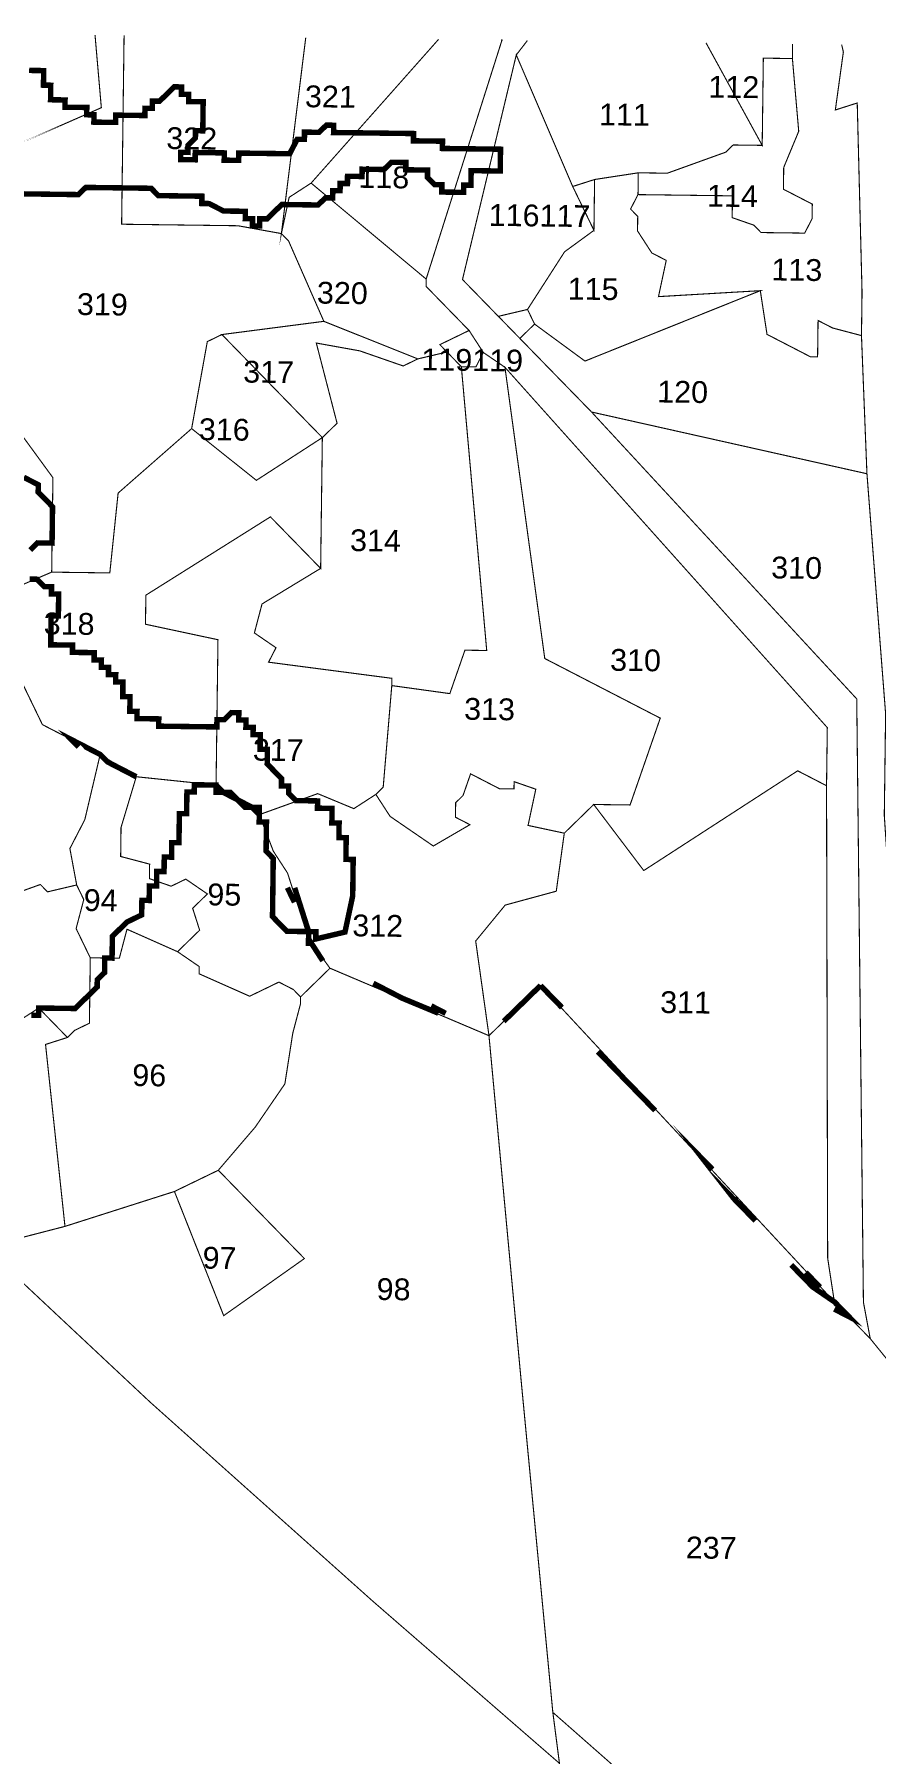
# Model space of a CAD drawing. Header units: metres. Extents: x 259177 to 277314, y 2171367 to 2185445.
# Drawn here: x 264860 to 265319, y 2184434 to 2185372 of the extents above; entities that cross this region are included whole.
import ezdxf

# ---------------------------------------------------------------- set-up
doc = ezdxf.new("R2010")
doc.units = ezdxf.units.M
doc.header["$MEASUREMENT"] = 0
for name, color, linetype in [('HAZARDS LINE', 1, 'Continuous'), ('SURVEY NO.', 7, 'Continuous'), ('SURVEY PLOT BOUNDARY', 35, 'Continuous'), ('VILLAGE BOUNDARY', 212, 'Continuous')]:
    doc.layers.add(name, color=color, linetype=linetype)
doc.styles.add('PDF Arial', font='arial.ttf')

# ---------------------------------------------------------------- blocks, each defined once
blk = doc.blocks.new('FEWEWFEWQT')
at = {"layer": 'HAZARDS LINE', "lineweight": 18, "const_width": 0.005}
for points in [[(282133.2239869385, 2174224.917693845), (282133.2373191608, 2174224.917693845), (282133.2373191608, 2174224.9043594), (282133.2439854108, 2174224.9043594), (282133.2439854108, 2174224.891024956), (282133.2573177719, 2174224.891024956), (282133.2573177719, 2174224.884357733), (282133.2773162441, 2174224.884357733), (282133.2773162441, 2174224.877690511), (282133.2839823552, 2174224.877690511), (282133.2839823552, 2174224.871023289), (282133.3039808274, 2174224.871023289), (282133.3039808274, 2174224.877690511), (282133.3306455496, 2174224.877690511), (282133.3306455496, 2174224.884357733), (282133.3373116608, 2174224.884357733), (282133.3373116608, 2174224.891024956), (282133.3439779108, 2174224.891024956), (282133.3506440219, 2174224.897692178), (282133.3573102719, 2174224.9043594), (282133.363976383, 2174224.9043594), (282133.363976383, 2174224.897692178), (282133.3706424941, 2174224.897692178), (282133.3706424941, 2174224.891024956), (282133.3839748552, 2174224.891024956), (282133.3839748552, 2174224.864356067), (282133.3773087441, 2174224.864356067), (282133.3773087441, 2174224.857688844), (282133.3706424941, 2174224.851021622), (282133.3706424941, 2174224.8443544), (282133.363976383, 2174224.8443544), (282133.363976383, 2174224.837687178), (282133.3773087441, 2174224.837687178), (282133.3773087441, 2174224.8443544), (282133.4039733274, 2174224.8443544), (282133.4039733274, 2174224.837687178), (282133.4173056885, 2174224.837687178), (282133.4173056885, 2174224.8443544), (282133.463968883, 2174224.8443544), (282133.4706349941, 2174224.857688844), (282133.4773012441, 2174224.857688844), (282133.4773012441, 2174224.864356067), (282133.4906336052, 2174224.864356067), (282133.4972997163, 2174224.871023289), (282133.5039658275, 2174224.871023289), (282133.5039658275, 2174224.864356067), (282133.5772937441, 2174224.864356067), (282133.5772937441, 2174224.857688844), (282133.6039583274, 2174224.857688844), (282133.6039583274, 2174224.851021622), (282133.6572877719, 2174224.851021622), (282133.6572877719, 2174224.831019956), (282133.6306230497, 2174224.831019956), (282133.6306230497, 2174224.817685511), (282133.6239569386, 2174224.817685511), (282133.6239569386, 2174224.811018289), (282133.6039583274, 2174224.811018289), (282133.6039583274, 2174224.817685511), (282133.5972922163, 2174224.817685511), (282133.5906261052, 2174224.824352733), (282133.5906261052, 2174224.831019956), (282133.5706274941, 2174224.831019956), (282133.5706274941, 2174224.837687178), (282133.5572952719, 2174224.837687178), (282133.5506290219, 2174224.831019956), (282133.5306305496, 2174224.831019956), (282133.5306305496, 2174224.824352733), (282133.5172981885, 2174224.824352733), (282133.5172981885, 2174224.817685511), (282133.5106320775, 2174224.817685511), (282133.5106320775, 2174224.811018289), (282133.5039658275, 2174224.811018289), (282133.5039658275, 2174224.804351067), (282133.4972997163, 2174224.804351067), (282133.4906336052, 2174224.797683844), (282133.4573027719, 2174224.797683844), (282133.4506365219, 2174224.791016622), (282133.4439704108, 2174224.7843494), (282133.4373041608, 2174224.7843494), (282133.4373041608, 2174224.777682178), (282133.4306380497, 2174224.777682178), (282133.4306380497, 2174224.7843494), (282133.4239719386, 2174224.7843494), (282133.4239719386, 2174224.791016622), (282133.4039733274, 2174224.791016622), (282133.3906411052, 2174224.797683844), (282133.3839748552, 2174224.797683844), (282133.3839748552, 2174224.804351067), (282133.3439779108, 2174224.804351067), (282133.3373116608, 2174224.811018289), (282133.2773162441, 2174224.811018289), (282133.2706499941, 2174224.804351067), (282133.2039884664, 2174224.804351067)], [(282133.2239869385, 2174224.544329261), (282133.2373191608, 2174224.537662039), (282133.2373191608, 2174224.530994817), (282133.2439854108, 2174224.524327594), (282133.2506515219, 2174224.517660372), (282133.2506515219, 2174224.484324261), (282133.2373191608, 2174224.484324261), (282133.2306530497, 2174224.477657039)], [(282133.2306530497, 2174224.45098815), (282133.2373191608, 2174224.45098815), (282133.2439854108, 2174224.444320928), (282133.2506515219, 2174224.444320928), (282133.2506515219, 2174224.437653705), (282133.2573177719, 2174224.437653705), (282133.2573177719, 2174224.417652039), (282133.2506515219, 2174224.417652039), (282133.2506515219, 2174224.39098315), (282133.2706499941, 2174224.39098315), (282133.2706499941, 2174224.384315928), (282133.2906486052, 2174224.384315928), (282133.2906486052, 2174224.377648706), (282133.2973147163, 2174224.377648706), (282133.2973147163, 2174224.370981483), (282133.3039808274, 2174224.370981483), (282133.3039808274, 2174224.364314261), (282133.3106470775, 2174224.364314261), (282133.3106470775, 2174224.357647039), (282133.3173131886, 2174224.357647039), (282133.3173131886, 2174224.344312594), (282133.3239794386, 2174224.344312594), (282133.3239794386, 2174224.33097815), (282133.3306455496, 2174224.33097815), (282133.3306455496, 2174224.324310928), (282133.3506440219, 2174224.324310928), (282133.3506440219, 2174224.317643705), (282133.4039733274, 2174224.317643705), (282133.4039733274, 2174224.324310928), (282133.4106395774, 2174224.324310928), (282133.4173056885, 2174224.33097815), (282133.4239719386, 2174224.33097815), (282133.4239719386, 2174224.324310928), (282133.4306380497, 2174224.324310928), (282133.4306380497, 2174224.317643705), (282133.4373041608, 2174224.317643705), (282133.4373041608, 2174224.310976483), (282133.4439704108, 2174224.310976483), (282133.4439704108, 2174224.297642039), (282133.4506365219, 2174224.297642039), (282133.4506365219, 2174224.284307594), (282133.4573027719, 2174224.277640372), (282133.463968883, 2174224.27097315), (282133.463968883, 2174224.264305928), (282133.4706349941, 2174224.264305928), (282133.4706349941, 2174224.257638705), (282133.4773012441, 2174224.250971483), (282133.4972997163, 2174224.250971483), (282133.4972997163, 2174224.244304261), (282133.5106320775, 2174224.244304261), (282133.5106320775, 2174224.230969816), (282133.5172981885, 2174224.230969816), (282133.5172981885, 2174224.217635372), (282133.5239644385, 2174224.217635372), (282133.5239644385, 2174224.197633706), (282133.5306305496, 2174224.197633706), (282133.5306305496, 2174224.164297455), (282133.5239644385, 2174224.130961345), (282133.4972997163, 2174224.124294122), (282133.4972997163, 2174224.130961345), (282133.4706349941, 2174224.130961345), (282133.4573027719, 2174224.144295789), (282133.4573027719, 2174224.197633706), (282133.4506365219, 2174224.204300927), (282133.4506365219, 2174224.230969816), (282133.4439704108, 2174224.230969816), (282133.4439704108, 2174224.244304261), (282133.4306380497, 2174224.244304261), (282133.4239719386, 2174224.250971483), (282133.4173056885, 2174224.257638705), (282133.4039733274, 2174224.257638705), (282133.4039733274, 2174224.264305928), (282133.3839748552, 2174224.264305928), (282133.3839748552, 2174224.257638705), (282133.3773087441, 2174224.257638705), (282133.3773087441, 2174224.237637039), (282133.3706424941, 2174224.237637039), (282133.3706424941, 2174224.21096815), (282133.363976383, 2174224.21096815), (282133.363976383, 2174224.197633706), (282133.3573102719, 2174224.197633706), (282133.3573102719, 2174224.184299261), (282133.3506440219, 2174224.184299261), (282133.3506440219, 2174224.170964817), (282133.3439779108, 2174224.170964817), (282133.3439779108, 2174224.157630233), (282133.3373116608, 2174224.157630233), (282133.3373116608, 2174224.144295789), (282133.3239794386, 2174224.137628566), (282133.3173131886, 2174224.130961345), (282133.3106470775, 2174224.124294122), (282133.3106470775, 2174224.104292456), (282133.3039808274, 2174224.104292456), (282133.3039808274, 2174224.090958011), (282133.2973147163, 2174224.084290789), (282133.2973147163, 2174224.077623567), (282133.2906486052, 2174224.070956344), (282133.2839823552, 2174224.064289122), (282133.2773162441, 2174224.0576219), (282133.2439854108, 2174224.0576219), (282133.2439854108, 2174224.050954678), (282133.2373191608, 2174224.050954678)]]:
    blk.add_lwpolyline(points, dxfattribs=at)
at = {"layer": 'SURVEY PLOT BOUNDARY', "lineweight": 18, "const_width": 0.001}
for points in [[(282134.0172606885, 2174224.337645372), (282133.9972622163, 2174224.557663706), (282133.9905959663, 2174224.684341067), (282133.9905959663, 2174224.7243444), (282133.9839298552, 2174224.897692178), (282133.963931383, 2174224.891024956), (282133.9705974941, 2174224.944362733), (282133.9689309663, 2174224.951029955), (282133.9705974941, 2174224.944362733), (282133.963931383, 2174224.891024956), (282133.9839298552, 2174224.897692178), (282133.9905959663, 2174224.7243444), (282133.9905959663, 2174224.684341067), (282133.963931383, 2174224.691008289), (282133.9505990219, 2174224.697675511), (282133.9505990219, 2174224.6643394), (282133.9439329108, 2174224.6643394), (282133.9039358274, 2174224.684341067), (282133.8972697163, 2174224.7243444), (282133.8039433275, 2174224.717677178), (282133.8106095775, 2174224.751013289), (282133.7972772163, 2174224.757680511), (282133.7839448552, 2174224.777682178), (282133.7839448552, 2174224.791016622), (282133.7772787441, 2174224.797683844), (282133.7839448552, 2174224.811018289), (282133.8706049941, 2174224.811018289), (282133.8706049941, 2174224.791016622), (282133.8906034663, 2174224.7843494), (282133.8972697163, 2174224.777682178), (282133.9372666608, 2174224.777682178), (282133.9439329108, 2174224.791016622), (282133.9439329108, 2174224.804351067), (282133.9172681886, 2174224.817685511), (282133.9172681886, 2174224.837687178), (282133.9306005497, 2174224.871023289), (282133.9239342997, 2174224.937695511), (282133.9239342997, 2174224.951029955), (282133.9239342997, 2174224.937695511), (282133.8972697163, 2174224.937695511), (282133.8972697163, 2174224.857688844), (282133.8445200666, 2174224.951029955), (282133.8972697163, 2174224.857688844), (282133.8706049941, 2174224.857688844), (282133.863938883, 2174224.851021622), (282133.8106095775, 2174224.831019956), (282133.7839448552, 2174224.831019956), (282133.7439479108, 2174224.824352733), (282133.7239494385, 2174224.817685511), (282133.6706199941, 2174224.937695511), (282133.6806192996, 2174224.951029955), (282133.6706199941, 2174224.937695511), (282133.6239569386, 2174224.731011622), (282133.6572877719, 2174224.697675511), (282133.6772862441, 2174224.677673844), (282133.7439479108, 2174224.611001483), (282133.9905959663, 2174224.350979817), (282134.0039283275, 2174223.797600233), (282134.0105945774, 2174223.764264122), (282133.9772637441, 2174223.797600233), (282133.9705974941, 2174223.837603567), (282133.963931383, 2174224.27097315), (282133.963931383, 2174224.324310928), (282133.663953883, 2174224.651004956), (282133.6439554107, 2174224.6643394), (282133.6306230497, 2174224.684341067), (282133.5906261052, 2174224.7243444), (282133.5906261052, 2174224.731011622), (282133.6572877719, 2174224.951029955), (282133.5906261052, 2174224.731011622), (282133.4839673552, 2174224.817685511), (282133.5991102845, 2174224.951029955), (282133.4839673552, 2174224.817685511), (282133.463968883, 2174224.804351067), (282133.4573027719, 2174224.771014955), (282133.4773012441, 2174224.951029955), (282133.4573027719, 2174224.771014955), (282133.4173056885, 2174224.777682178), (282133.3106470775, 2174224.777682178), (282133.3106470775, 2174224.951029955), (282133.3106470775, 2174224.777682178), (282133.4173056885, 2174224.777682178), (282133.4573027719, 2174224.771014955), (282133.463968883, 2174224.764347733), (282133.4972997163, 2174224.691008289), (282133.4039733274, 2174224.677673844), (282133.3906411052, 2174224.671006622), (282133.3773087441, 2174224.590999817), (282133.3106470775, 2174224.530994817), (282133.3039808274, 2174224.457655372), (282133.2506515219, 2174224.457655372), (282133.2506515219, 2174224.544329261), (282133.1906561052, 2174224.624335928)], [(282133.2173206885, 2174224.851021622), (282133.2906486052, 2174224.884357733), (282133.2839824246, 2174224.951029955), (282133.2906486052, 2174224.884357733), (282133.2173206885, 2174224.851021622)], [(282133.1906561052, 2174224.150963011), (282133.2439854108, 2174224.170964817), (282133.2506515219, 2174224.164297455), (282133.2773162441, 2174224.170964817), (282133.2839823552, 2174224.157630233), (282133.2773162441, 2174224.130961345), (282133.2906486052, 2174224.104292456), (282133.2906486052, 2174224.044287455), (282133.2773162441, 2174224.037620233), (282133.2706499941, 2174224.030953011), (282133.2439854108, 2174224.0576219), (282133.2239869385, 2174224.044287455)]]:
    blk.add_lwpolyline(points, dxfattribs=at)
for points in [[(282133.7239494385, 2174224.817685511), (282133.7439479108, 2174224.777682178), (282133.7172831885, 2174224.757680511), (282133.6839523552, 2174224.704342733), (282133.6572877719, 2174224.697675511), (282133.6239569386, 2174224.731011622), (282133.6706199941, 2174224.937695511)], [(282133.7839448552, 2174224.811018289), (282133.7839448552, 2174224.831019956), (282133.8106095775, 2174224.831019956), (282133.863938883, 2174224.851021622), (282133.8706049941, 2174224.857688844), (282133.8972697163, 2174224.857688844), (282133.8972697163, 2174224.937695511), (282133.9239342997, 2174224.937695511), (282133.9306005497, 2174224.871023289), (282133.9172681886, 2174224.837687178), (282133.9172681886, 2174224.817685511), (282133.9306005497, 2174224.811018289), (282133.9439329108, 2174224.804351067), (282133.9439329108, 2174224.797683844), (282133.9439329108, 2174224.791016622), (282133.9372666608, 2174224.777682178), (282133.8972697163, 2174224.777682178), (282133.8906034663, 2174224.7843494), (282133.8706049941, 2174224.791016622), (282133.8706049941, 2174224.811018289)], [(282133.7839448552, 2174224.811018289), (282133.7772787441, 2174224.797683844), (282133.7839448552, 2174224.791016622), (282133.7839448552, 2174224.777682178), (282133.7972772163, 2174224.757680511), (282133.8106095775, 2174224.751013289), (282133.8039433275, 2174224.717677178), (282133.8972697163, 2174224.7243444), (282133.7372816608, 2174224.657672178), (282133.6906186052, 2174224.691008289), (282133.6839523552, 2174224.704342733), (282133.7172831885, 2174224.757680511), (282133.7439479108, 2174224.777682178), (282133.7439479108, 2174224.824352733), (282133.7839448552, 2174224.831019956)], [(282133.5906261052, 2174224.731011622), (282133.5906261052, 2174224.7243444), (282133.6306230497, 2174224.684341067), (282133.6039583274, 2174224.671006622), (282133.6106245774, 2174224.6643394), (282133.5839598552, 2174224.657672178), (282133.4972997163, 2174224.691008289), (282133.463968883, 2174224.764347733), (282133.4573027719, 2174224.771014955), (282133.463968883, 2174224.804351067), (282133.4839673552, 2174224.817685511)], [(282133.7439479108, 2174224.777682178), (282133.7239494385, 2174224.817685511), (282133.7439479108, 2174224.824352733)], [(282133.9905959663, 2174224.684341067), (282133.9972622163, 2174224.557663706), (282133.7439479108, 2174224.611001483), (282133.6772862441, 2174224.677673844), (282133.6906186052, 2174224.691008289), (282133.7372816608, 2174224.657672178), (282133.8972697163, 2174224.7243444), (282133.9039358274, 2174224.684341067), (282133.9439329108, 2174224.6643394), (282133.9505990219, 2174224.6643394), (282133.9505990219, 2174224.684341067), (282133.9505990219, 2174224.697675511), (282133.963931383, 2174224.691008289)], [(282133.6906186052, 2174224.691008289), (282133.6772862441, 2174224.677673844), (282133.6572877719, 2174224.697675511), (282133.6839523552, 2174224.704342733)], [(282133.4972997163, 2174224.691008289), (282133.5839598552, 2174224.657672178), (282133.5706274941, 2174224.651004956), (282133.5306305496, 2174224.6643394), (282133.4906336052, 2174224.671006622), (282133.5106320775, 2174224.597667039), (282133.4972997163, 2174224.584332594), (282133.4039733274, 2174224.677673844)], [(282133.4972997163, 2174224.584332594), (282133.4373041608, 2174224.544329261), (282133.3773087441, 2174224.590999817), (282133.3906411052, 2174224.671006622), (282133.4039733274, 2174224.677673844)], [(282133.6439554107, 2174224.6643394), (282133.6372891607, 2174224.651004956), (282133.6239569386, 2174224.651004956), (282133.6106245774, 2174224.6643394), (282133.6039583274, 2174224.671006622), (282133.6306230497, 2174224.684341067)], [(282133.5306305496, 2174224.6643394), (282133.5706274941, 2174224.651004956), (282133.5839598552, 2174224.657672178), (282133.6106245774, 2174224.6643394), (282133.6239569386, 2174224.651004956), (282133.6506215219, 2174224.39098315), (282133.6306230497, 2174224.39098315), (282133.6172906886, 2174224.350979817), (282133.563961383, 2174224.357647039), (282133.563961383, 2174224.364314261), (282133.4506365219, 2174224.377648706), (282133.4573027719, 2174224.39098315), (282133.4373041608, 2174224.404317594), (282133.4439704108, 2174224.430986483), (282133.4972997163, 2174224.464322594), (282133.4972997163, 2174224.584332594), (282133.5106320775, 2174224.597667039), (282133.4906336052, 2174224.671006622)], [(282133.663953883, 2174224.651004956), (282133.7039508274, 2174224.384315928), (282133.8106095775, 2174224.33097815), (282133.7839448552, 2174224.250971483), (282133.7506140219, 2174224.250971483), (282133.7239494385, 2174224.224302595), (282133.6906186052, 2174224.230969816), (282133.6972847164, 2174224.264305928), (282133.6772862441, 2174224.27097315), (282133.6772862441, 2174224.264305928), (282133.663953883, 2174224.264305928), (282133.6372891607, 2174224.277640372), (282133.6306230497, 2174224.257638705), (282133.6239569386, 2174224.250971483), (282133.6239569386, 2174224.237637039), (282133.6372891607, 2174224.230969816), (282133.6039583274, 2174224.21096815), (282133.5839598552, 2174224.224302595), (282133.563961383, 2174224.237637039), (282133.5506290219, 2174224.257638705), (282133.5572952719, 2174224.264305928), (282133.563961383, 2174224.357647039), (282133.6172906886, 2174224.350979817), (282133.6306230497, 2174224.39098315), (282133.6506215219, 2174224.39098315), (282133.6239569386, 2174224.651004956), (282133.6372891607, 2174224.651004956), (282133.6439554107, 2174224.6643394)], [(282133.963931383, 2174224.27097315), (282133.9372666608, 2174224.284307594), (282133.7972772163, 2174224.190966483), (282133.7506140219, 2174224.250971483), (282133.7839448552, 2174224.250971483), (282133.8106095775, 2174224.33097815), (282133.7039508274, 2174224.384315928), (282133.663953883, 2174224.651004956), (282133.963931383, 2174224.324310928)], [(282133.1906561052, 2174224.430986483), (282133.1106620774, 2174224.45098815), (282133.0906636052, 2174224.490991483), (282133.063998883, 2174224.517660372), (282133.0573327719, 2174224.517660372), (282133.0573327719, 2174224.544329261), (282133.0773312441, 2174224.557663706), (282133.0973297163, 2174224.544329261), (282133.1173281886, 2174224.557663706), (282133.1173281886, 2174224.584332594), (282133.1373267997, 2174224.590999817), (282133.1373267997, 2174224.597667039), (282133.1373267997, 2174224.611001483), (282133.1906561052, 2174224.624335928), (282133.2506515219, 2174224.544329261), (282133.2506515219, 2174224.457655372)], [(282133.9972622163, 2174224.557663706), (282134.0172606885, 2174224.337645372), (282134.0172606885, 2174224.244304261), (282134.057257633, 2174223.744262455), (282134.0372591608, 2174223.7575969), (282134.0439254108, 2174223.724260789), (282134.0105945774, 2174223.764264122), (282134.0039283275, 2174223.797600233), (282133.9905959663, 2174224.350979817), (282133.7439479108, 2174224.611001483)], [(282133.4972997163, 2174224.584332594), (282133.4972997163, 2174224.464322594), (282133.4506365219, 2174224.51099315), (282133.3373116608, 2174224.437653705), (282133.3373116608, 2174224.410984816), (282133.4039733274, 2174224.397650372), (282133.4039733274, 2174224.264305928), (282133.3306455496, 2174224.27097315), (282133.2973147163, 2174224.290974817), (282133.2439854108, 2174224.317643705), (282133.2239869385, 2174224.357647039), (282133.1773237441, 2174224.39098315), (282133.1439929108, 2174224.410984816), (282133.1906561052, 2174224.430986483), (282133.2506515219, 2174224.457655372), (282133.3039808274, 2174224.457655372), (282133.3106470775, 2174224.530994817), (282133.3773087441, 2174224.590999817), (282133.4373041608, 2174224.544329261)], [(282133.5506290219, 2174224.257638705), (282133.5306305496, 2174224.244304261), (282133.4972997163, 2174224.257638705), (282133.4439704108, 2174224.237637039), (282133.4373041608, 2174224.244304261), (282133.4039733274, 2174224.264305928), (282133.4039733274, 2174224.397650372), (282133.3373116608, 2174224.410984816), (282133.3373116608, 2174224.437653705), (282133.4506365219, 2174224.51099315), (282133.4972997163, 2174224.464322594), (282133.4439704108, 2174224.430986483), (282133.4373041608, 2174224.404317594), (282133.4573027719, 2174224.39098315), (282133.4506365219, 2174224.377648706), (282133.563961383, 2174224.364314261), (282133.563961383, 2174224.357647039), (282133.5572952719, 2174224.264305928)], [(282133.2706499941, 2174224.204300927), (282133.2773162441, 2174224.170964817), (282133.2506515219, 2174224.164297455), (282133.2439854108, 2174224.170964817), (282133.1906561052, 2174224.150963011), (282133.163991383, 2174224.144295789), (282133.163991383, 2174224.177632039), (282133.163991383, 2174224.237637039), (282133.1106620774, 2174224.250971483), (282133.1306605497, 2174224.264305928), (282133.1239944386, 2174224.277640372), (282133.1973222164, 2174224.33097815), (282133.2239869385, 2174224.357647039), (282133.2439854108, 2174224.317643705), (282133.2973147163, 2174224.290974817), (282133.2839823552, 2174224.230969816)], [(282133.3439779108, 2174224.177632039), (282133.363976383, 2174224.170964817), (282133.3773087441, 2174224.177632039), (282133.3973072163, 2174224.164297455), (282133.3839748552, 2174224.150963011), (282133.3906411052, 2174224.130961345), (282133.3706424941, 2174224.110959677), (282133.3239794386, 2174224.130961345), (282133.3173131886, 2174224.104292456), (282133.2906486052, 2174224.104292456), (282133.2773162441, 2174224.130961345), (282133.2839823552, 2174224.157630233), (282133.2773162441, 2174224.170964817), (282133.2706499941, 2174224.204300927), (282133.2839823552, 2174224.230969816), (282133.2973147163, 2174224.290974817), (282133.3306455496, 2174224.27097315), (282133.3173131886, 2174224.224302595), (282133.3173131886, 2174224.197633706), (282133.3439779108, 2174224.190966483)], [(282133.6372891607, 2174224.277640372), (282133.663953883, 2174224.264305928), (282133.6772862441, 2174224.264305928), (282133.6772862441, 2174224.27097315), (282133.6972847164, 2174224.264305928), (282133.6906186052, 2174224.230969816), (282133.7239494385, 2174224.224302595), (282133.7172831885, 2174224.170964817), (282133.6706199941, 2174224.157630233), (282133.6439554107, 2174224.124294122), (282133.6572877719, 2174224.037620233), (282133.5106320775, 2174224.097625233), (282133.4906336052, 2174224.124294122), (282133.4706349941, 2174224.184299261), (282133.4573027719, 2174224.204300927), (282133.4439704108, 2174224.237637039), (282133.4972997163, 2174224.257638705), (282133.5306305496, 2174224.244304261), (282133.5506290219, 2174224.257638705), (282133.563961383, 2174224.237637039), (282133.5839598552, 2174224.224302595), (282133.6039583274, 2174224.21096815), (282133.6372891607, 2174224.230969816), (282133.6239569386, 2174224.237637039), (282133.6239569386, 2174224.250971483), (282133.6306230497, 2174224.257638705)], [(282133.963931383, 2174224.27097315), (282133.9705974941, 2174223.837603567), (282133.9772637441, 2174223.797600233), (282133.7039508274, 2174224.084290789), (282133.6572877719, 2174224.037620233), (282133.6439554107, 2174224.124294122), (282133.6706199941, 2174224.157630233), (282133.7172831885, 2174224.170964817), (282133.7239494385, 2174224.224302595), (282133.7506140219, 2174224.250971483), (282133.7972772163, 2174224.190966483), (282133.9372666608, 2174224.284307594)], [(282133.4039733274, 2174224.264305928), (282133.4373041608, 2174224.244304261), (282133.4439704108, 2174224.237637039), (282133.4573027719, 2174224.204300927), (282133.4706349941, 2174224.184299261), (282133.4906336052, 2174224.124294122), (282133.5106320775, 2174224.097625233), (282133.4839673552, 2174224.070956344), (282133.4773012441, 2174224.077623567), (282133.463968883, 2174224.084290789), (282133.4373041608, 2174224.070956344), (282133.3906411052, 2174224.090958011), (282133.3906411052, 2174224.097625233), (282133.3706424941, 2174224.110959677), (282133.3906411052, 2174224.130961345), (282133.3839748552, 2174224.150963011), (282133.3973072163, 2174224.164297455), (282133.3773087441, 2174224.177632039), (282133.363976383, 2174224.170964817), (282133.3439779108, 2174224.177632039), (282133.3439779108, 2174224.190966483), (282133.3173131886, 2174224.197633706), (282133.3173131886, 2174224.224302595), (282133.3306455496, 2174224.27097315)], [(282133.3906411052, 2174224.090958011), (282133.4373041608, 2174224.070956344), (282133.463968883, 2174224.084290789), (282133.4773012441, 2174224.077623567), (282133.4839673552, 2174224.070956344), (282133.4839673552, 2174224.064289122), (282133.4773012441, 2174224.037620233), (282133.4706349941, 2174223.990949678), (282133.4439704108, 2174223.950946345), (282133.4106395774, 2174223.910943011), (282133.3706424941, 2174223.890941344), (282133.2706499941, 2174223.857605233), (282133.2506515219, 2174224.024285789), (282133.2706499941, 2174224.030953011), (282133.2773162441, 2174224.037620233), (282133.2906486052, 2174224.044287455), (282133.2906486052, 2174224.104292456), (282133.3173131886, 2174224.104292456), (282133.3239794386, 2174224.130961345), (282133.3706424941, 2174224.110959677), (282133.3906411052, 2174224.097625233)], [(282133.5106320775, 2174224.097625233), (282133.6572877719, 2174224.037620233), (282133.6906186052, 2174223.724260789), (282133.7239494385, 2174223.417568428), (282133.7306155497, 2174223.370897872), (282133.5572952719, 2174223.517576761), (282133.3506440219, 2174223.697591761), (282133.1973222164, 2174223.837603567), (282133.2706499941, 2174223.857605233), (282133.3706424941, 2174223.890941344), (282133.4173056885, 2174223.777598566), (282133.4906336052, 2174223.830936344), (282133.4106395774, 2174223.910943011), (282133.4439704108, 2174223.950946345), (282133.4706349941, 2174223.990949678), (282133.4773012441, 2174224.037620233), (282133.4839673552, 2174224.064289122), (282133.4839673552, 2174224.070956344)], [(282133.9772637441, 2174223.797600233), (282134.0105945774, 2174223.764264122), (282134.0439254108, 2174223.724260789), (282134.0705899941, 2174223.530911205), (282134.1439179108, 2174223.057538289), (282133.7239494385, 2174223.417568428), (282133.6906186052, 2174223.724260789), (282133.6572877719, 2174224.037620233), (282133.7039508274, 2174224.084290789)], [(282133.2706499941, 2174223.857605233), (282133.1973222164, 2174223.837603567), (282133.1239944386, 2174223.904275789), (282133.1239944386, 2174223.984282455), (282133.1373267997, 2174223.9976169), (282133.2239869385, 2174224.024285789), (282133.2239869385, 2174224.044287455), (282133.2439854108, 2174224.0576219), (282133.2706499941, 2174224.030953011), (282133.2506515219, 2174224.024285789)], [(282133.4906336052, 2174223.830936344), (282133.4173056885, 2174223.777598566), (282133.3706424941, 2174223.890941344), (282133.4106395774, 2174223.910943011)], [(282133.7306155497, 2174223.370897872), (282133.7906109663, 2174222.897524956), (282133.7972772163, 2174222.877523289), (282133.5506290219, 2174222.944195511), (282133.5439629108, 2174223.024202178), (282133.5306305496, 2174223.044203844), (282133.4573027719, 2174223.1508794), (282133.4439704108, 2174223.170881066), (282133.3839748552, 2174223.170881066), (282133.3839748552, 2174223.190882733), (282133.3439779108, 2174223.184215511), (282133.2906486052, 2174223.184215511), (282133.2839823552, 2174223.177548289), (282133.170657633, 2174223.230886206), (282133.1839898552, 2174223.570914539), (282133.1973222164, 2174223.837603567), (282133.3506440219, 2174223.697591761), (282133.5572952719, 2174223.517576761)], [(282134.1439179108, 2174223.057538289), (282134.2372441608, 2174222.604167039), (282133.7906109663, 2174222.897524956), (282133.7306155497, 2174223.370897872), (282133.7239494385, 2174223.417568428)]]:
    blk.add_lwpolyline(points, close=True, dxfattribs=at)
at = {"layer": 'SURVEY PLOT BOUNDARY', "lineweight": 18}
blk.add_point((282133.6572877719, 2174224.951029955), dxfattribs=at)
at = {"layer": 'VILLAGE BOUNDARY', "const_width": 0.005}
for points in [[(282133.3173131886, 2174224.277640372), (282133.3039808274, 2174224.284307594), (282133.2973147163, 2174224.290974817), (282133.2706499941, 2174224.304309261), (282133.2773162441, 2174224.297642039)], [(282133.3306455496, 2174224.27097315), (282133.3039808274, 2174224.284307594)], [(282133.3839748552, 2174224.264305928), (282133.4039733274, 2174224.264305928), (282133.4106395774, 2174224.257638705), (282133.4373041608, 2174224.244304261), (282133.4439704108, 2174224.237637039)], [(282133.4106395774, 2174224.257638705), (282133.4039733274, 2174224.264305928), (282133.3973072163, 2174224.264305928)], [(282133.4439704108, 2174224.230969816), (282133.4439704108, 2174224.237637039), (282133.4373041608, 2174224.244304261)], [(282133.4706349941, 2174224.170964817), (282133.4773012441, 2174224.157630233)], [(282133.4906336052, 2174224.130961345), (282133.4773012441, 2174224.170964817)], [(282133.5039658275, 2174224.104292456), (282133.4906336052, 2174224.124294122), (282133.4906336052, 2174224.130961345), (282133.4906336052, 2174224.124294122), (282133.4906336052, 2174224.1176269)], [(282133.5506290219, 2174224.084290789), (282133.5772937441, 2174224.070956344), (282133.6106245774, 2174224.0576219)], [(282133.5772937441, 2174224.070956344), (282133.563961383, 2174224.077623567)], [(282133.7039508274, 2174224.084290789), (282133.6772862441, 2174224.0576219)], [(282133.7239494385, 2174224.064289122), (282133.7039508274, 2174224.084290789), (282133.7106170774, 2174224.077623567)], [(282133.6172906886, 2174224.0576219), (282133.6039583274, 2174224.064289122)], [(282133.6706199941, 2174224.050954678), (282133.6839523552, 2174224.064289122)], [(282133.757280133, 2174224.024285789), (282133.7772787441, 2174224.004284122), (282133.8039433275, 2174223.977615233)], [(282133.7772787441, 2174224.004284122), (282133.7706124941, 2174224.010951344)], [(282133.8106095775, 2174223.970948011), (282133.7972772163, 2174223.984282455)], [(282133.8906034663, 2174223.884274122), (282133.8839373552, 2174223.890941344), (282133.857272633, 2174223.924277456), (282133.863938883, 2174223.917610233)], [(282133.9039358274, 2174223.870939678), (282133.8839373552, 2174223.890941344)], [(282133.9372666608, 2174223.830936344), (282133.957265133, 2174223.810934678), (282133.9772637441, 2174223.797600233), (282133.9905959663, 2174223.784265789), (282133.9772637441, 2174223.790933011)], [(282133.963931383, 2174223.810934678), (282133.9505990219, 2174223.824269122)]]:
    blk.add_lwpolyline(points, dxfattribs=at)
at = {"layer": 'SURVEY NO.', "char_height": 0.02, "attachment_point": 7, "style": 'PDF Arial'}
for s, insert in [('112', (282133.8472734664, 2174224.900915094)), ('321', (282133.4773012441, 2174224.886988153)), ('111', (282133.7472809663, 2174224.874246206)), ('322', (282133.3506440219, 2174224.84698482)), ('118', (282133.5272974941, 2174224.813671497)), ('114', (282133.8472734664, 2174224.800906761)), ('116117', (282133.6472884663, 2174224.780335385)), ('113', (282133.907268883, 2174224.733642042)), ('320', (282133.4906336052, 2174224.706973153)), ('115', (282133.7206162441, 2174224.713663163)), ('319', (282133.2706499941, 2174224.693638708)), ('119119', (282133.5872929108, 2174224.646990941)), ('317', (282133.4239719386, 2174224.633633708)), ('120', (282133.8039433275, 2174224.620322052)), ('316', (282133.3839748552, 2174224.580295791)), ('314', (282133.5239644385, 2174224.480287458)), ('310', (282133.9106020774, 2174224.460285792)), ('318', (282133.2439854108, 2174224.400280791)), ('310', (282133.763946383, 2174224.373611903)), ('313', (282133.6306230497, 2174224.326941347)), ('317', (282133.4373041608, 2174224.286938014)), ('94', (282133.2839823552, 2174224.146949135)), ('95', (282133.3973072163, 2174224.153616358)), ('312', (282133.5306305496, 2174224.126924541)), ('311', (282133.813942633, 2174224.060252319)), ('96', (282133.3306455496, 2174223.986935663)), ('97', (282133.3973072163, 2174223.820255108)), ('98', (282133.5572952719, 2174223.793586219)), ('237', (282133.8439404108, 2174223.560210514))]:
    blk.add_mtext(s, dxfattribs=dict(at, insert=insert))

msp = doc.modelspace()

# ---------------------------------------------------------------- block references
at = {"xscale": 594.7216958835667, "yscale": 594.7216958835667, "zscale": 594.7216958835667, "rotation": 359.254356221976}
msp.add_blockref('FEWEWFEWQT', (-184338996.5878014, -1288580324.586977), dxfattribs=at)

doc.saveas('drawing.dxf')
